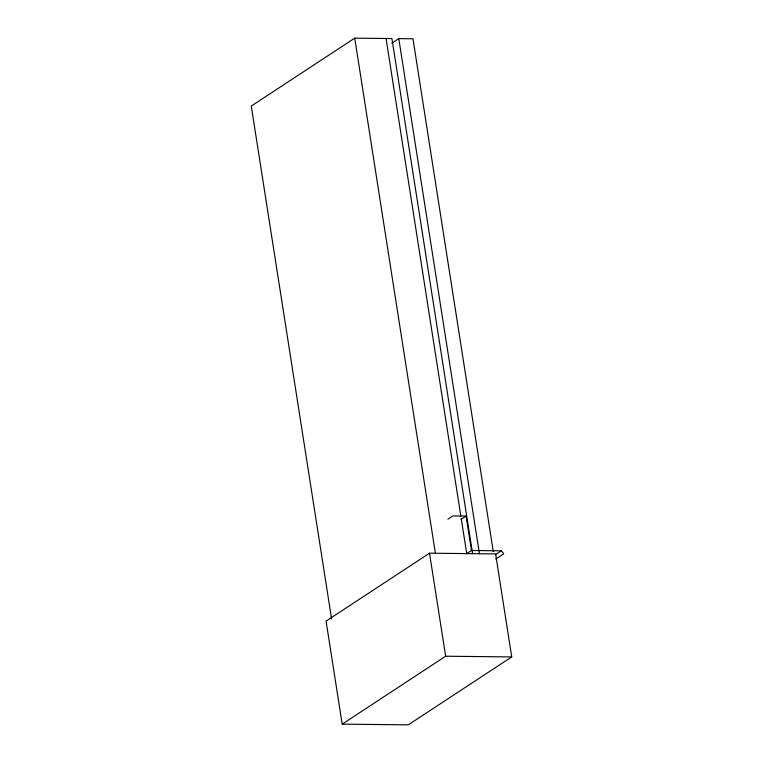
<?xml version="1.0" encoding="UTF-8"?>
<svg xmlns="http://www.w3.org/2000/svg" width="763" height="763" viewBox="0 0 763 763"><rect width="100%" height="100%" fill="white"/><g stroke="black" fill="none" stroke-linecap="round" stroke-linejoin="round"><path stroke-width="1.14" d="M472.593 553.661L391.924 38.551L354.728 38.15L251.275 106.076L331.571 618.831M391.81 43.195L398.782 38.617L412.974 38.77L493.27 551.535M447.91 519.202L452.869 515.941L466.088 516.084L471.477 550.505L466.517 553.757M461.129 519.336L466.088 516.084M429.512 553.194L326.059 621.12L342.196 724.144L408.272 724.85L511.725 656.924L495.597 553.909L429.512 553.194L445.649 656.218L342.196 724.144M495.378 554.73L501.329 550.819L503.752 553.795L495.816 559.002M471.477 550.505L501.329 550.819M445.649 656.218L511.725 656.924M398.782 38.617L479.441 553.738M386.049 38.484L460.823 515.96M461.195 518.315L466.718 553.595M354.728 38.15L435.387 553.261"/></g></svg>
